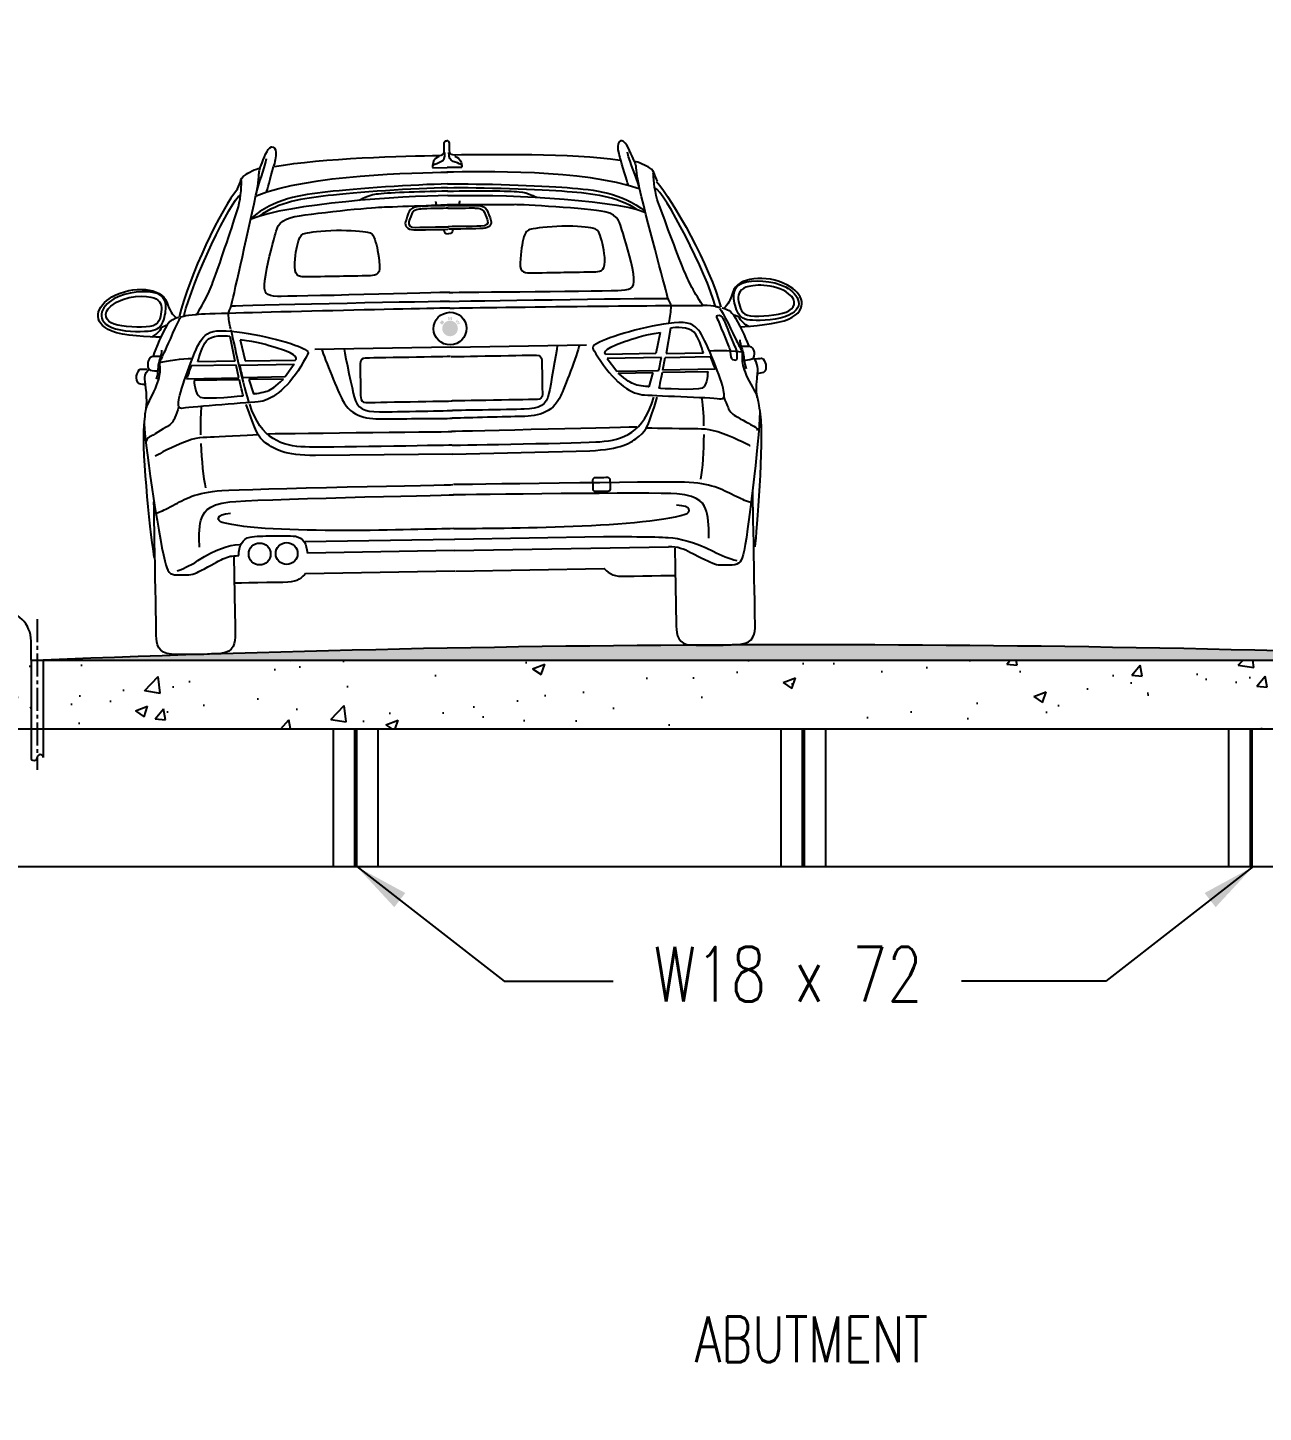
# Model space of a CAD drawing. Header units: millimetres. Extents: x -605628 to 223188, y -4937 to 493520.
# Drawn here: x -562767 to -558729, y 431474 to 436001 of the extents above; entities that cross this region are included whole.
import ezdxf

# ---------------------------------------------------------------- set-up
doc = ezdxf.new("R2010")
doc.units = ezdxf.units.MM
doc.header["$LTSCALE"] = 100
doc.header["$MEASUREMENT"] = 0
doc.linetypes.add('CENTER2', pattern=[1.125, 0.75, -0.125, 0.125, -0.125])
doc.linetypes.add('HIDDEN', pattern=[0.375, 0.25, -0.125])
for name, color, linetype in [('ACCESORIES', 2, 'Continuous'), ('BEAM', 7, 'Continuous'), ('S-Dim', 1, 'Continuous'), ('S-Text', 2, 'Continuous'), ('ST-FOOTING', 4, 'HIDDEN')]:
    doc.layers.add(name, color=color, linetype=linetype)
doc.styles.add('SKEL 1_20xp', font='romans.shx', dxfattribs={"width": 0.75, "height": 47.6})
doc.styles.add('SKEL 1_75xp', font='romans.shx', dxfattribs={"width": 0.75, "height": 178.5})
doc.dimstyles.new('1-75', dxfattribs={"dimtxt": 178.5, "dimasz": 178.5, "dimexe": 90, "dimexo": 90, "dimgap": 50, "dimtad": 1, "dimdec": 0, "dimzin": 3, "dimdsep": 46, "dimtxsty": 'SKEL 1_75xp', "dimcen": 0.0625, "dimclrd": 1, "dimclre": 1, "dimclrt": 2, "dimaunit": 1, "dimadec": 0, "dimazin": 0, "dimtfac": 1, "dimtdec": 0, "dimtofl": 0, "dimtmove": 0, "dimatfit": 3, "dimfxl": 50, "dimtolj": 1, "dimtzin": 0, "dimarcsym": 0})

# ---------------------------------------------------------------- blocks, each defined once
blk = doc.blocks.new('car')
at = {"linetype": 'ByBlock', "lineweight": -2}
h = blk.add_hatch(color=0, dxfattribs=at)
h.dxf.hatch_style = 2
edge = h.paths.add_edge_path(flags=16)
edge.add_spline(control_points=[(7961.57, -8123.61), (7959.52, -8123.61), (7957.85, -8125.27), (7957.85, -8127.32), (7957.85, -8129.37), (7959.52, -8131.03), (7961.57, -8131.03), (7963.61, -8131.03), (7965.28, -8129.37), (7965.28, -8127.32), (7965.28, -8125.27), (7963.61, -8123.61), (7961.57, -8123.61)], knot_values=[0, 0, 0, 0, 1, 1, 1, 2, 2, 2, 3, 3, 3, 4, 4, 4, 4], degree=3, periodic=0)
edge = h.paths.add_edge_path()
edge.add_spline(control_points=[(7961, -8124.05), (7961.1, -8124.03), (7961.21, -8124.02), (7961.33, -8124.01), (7961.33, -8124.01), (7961.57, -8124.65), (7961.57, -8124.65), (7961.57, -8124.65), (7961.81, -8124.01), (7961.81, -8124.01), (7961.9, -8124.01), (7962.02, -8124.03), (7962.13, -8124.05), (7962.13, -8124.05), (7962.13, -8124.96), (7962.13, -8124.96), (7962.05, -8124.94), (7961.97, -8124.92), (7961.9, -8124.91), (7961.9, -8124.91), (7961.9, -8124.19), (7961.9, -8124.19), (7961.9, -8124.19), (7961.65, -8124.89), (7961.65, -8124.89), (7961.59, -8124.89), (7961.53, -8124.89), (7961.48, -8124.89), (7961.48, -8124.89), (7961.23, -8124.19), (7961.23, -8124.19), (7961.23, -8124.19), (7961.23, -8124.91), (7961.23, -8124.91), (7961.15, -8124.92), (7961.07, -8124.94), (7961, -8124.96), (7961, -8124.96), (7961, -8124.05), (7961, -8124.05)], knot_values=[0, 0, 0, 0, 1, 1, 1, 2, 2, 2, 3, 3, 3, 4, 4, 4, 5, 5, 5, 6, 6, 6, 7, 7, 7, 8, 8, 8, 9, 9, 9, 10, 10, 10, 11, 11, 11, 12, 12, 12, 13, 13, 13, 13], degree=3, periodic=0)
edge = h.paths.add_edge_path()
edge.add_spline(control_points=[(7958.64, -8125.67), (7958.64, -8125.67), (7959.1, -8125.08), (7959.1, -8125.08), (7959.15, -8125.02), (7959.22, -8124.98), (7959.31, -8124.98), (7959.44, -8124.98), (7959.55, -8125.07), (7959.57, -8125.21), (7959.57, -8125.21), (7959.6, -8125.2), (7959.6, -8125.2), (7959.74, -8125.2), (7959.86, -8125.32), (7959.86, -8125.47), (7959.86, -8125.52), (7959.84, -8125.58), (7959.81, -8125.63), (7959.81, -8125.63), (7959.34, -8126.22), (7959.34, -8126.22), (7959.34, -8126.22), (7958.64, -8125.67), (7958.64, -8125.67)], knot_values=[0, 0, 0, 0, 1, 1, 1, 2, 2, 2, 3, 3, 3, 4, 4, 4, 5, 5, 5, 6, 6, 6, 7, 7, 7, 8, 8, 8, 8], degree=3, periodic=0)
edge = h.paths.add_edge_path()
edge.add_spline(control_points=[(7961.57, -8129.54), (7960.34, -8129.54), (7959.34, -8128.55), (7959.34, -8127.32), (7959.34, -8126.09), (7960.34, -8125.09), (7961.57, -8125.09), (7962.79, -8125.09), (7963.8, -8126.09), (7963.8, -8127.32), (7963.8, -8128.55), (7962.79, -8129.54), (7961.57, -8129.54)], knot_values=[0, 0, 0, 0, 1, 1, 1, 2, 2, 2, 3, 3, 3, 4, 4, 4, 4], degree=3, periodic=0)
edge = h.paths.add_edge_path()
edge.add_spline(control_points=[(7963.72, -8126.2), (7963.69, -8126.13), (7963.64, -8126.06), (7963.61, -8126), (7963.61, -8126), (7963.96, -8125.45), (7963.96, -8125.45), (7963.96, -8125.45), (7963.34, -8125.65), (7963.34, -8125.65), (7963.28, -8125.6), (7963.22, -8125.54), (7963.17, -8125.5), (7963.17, -8125.5), (7963.68, -8124.76), (7963.68, -8124.76), (7963.73, -8124.8), (7963.79, -8124.85), (7963.85, -8124.9), (7963.85, -8124.9), (7963.48, -8125.44), (7963.48, -8125.44), (7963.48, -8125.44), (7964.14, -8125.22), (7964.14, -8125.22), (7964.17, -8125.25), (7964.19, -8125.29), (7964.22, -8125.33), (7964.22, -8125.33), (7963.85, -8125.91), (7963.85, -8125.91), (7963.85, -8125.91), (7964.46, -8125.69), (7964.46, -8125.69), (7964.49, -8125.75), (7964.53, -8125.82), (7964.56, -8125.89), (7964.56, -8125.89), (7963.72, -8126.2), (7963.72, -8126.2)], knot_values=[0, 0, 0, 0, 1, 1, 1, 2, 2, 2, 3, 3, 3, 4, 4, 4, 5, 5, 5, 6, 6, 6, 7, 7, 7, 8, 8, 8, 9, 9, 9, 10, 10, 10, 11, 11, 11, 12, 12, 12, 13, 13, 13, 13], degree=3, periodic=0)
for p, q in [((7957.37, -8081.3), (7961.59, -8081.3)), ((7965.77, -8081.3), (7961.56, -8081.3)), ((7961.74, -8132.65), (7922.8, -8132.65)), ((7961.78, -8132.65), (8000.49, -8132.65)), ((7961.72, -8187.66), (7918.95, -8187.64)), ((7961.59, -8190.86), (7919.7, -8190.86)), ((7961.71, -8190.86), (8022.92, -8190.86)), ((7961.69, -8196.71), (7918.95, -8196.71)), ((7961.85, -8196.71), (8004.39, -8196.71))]:
    blk.add_line(p, q)
for centre in [(7905.97, -8190.85), (7913.7, -8190.85)]:
    blk.add_circle(centre, 3.13)
blk.add_ellipse((7961.56, -8127.35), major_axis=(4.71, 0), ratio=0.988525)
for points in [[(7908.13, -8080.31), (7908.2, -8080.15), (7909.53, -8076.44), (7910.52, -8075.18)], [(7910.52, -8075.18), (7911.81, -8073.54), (7913.31, -8074.89), (7912.45, -8078.18)], [(7960.78, -8076.98), (7960.79, -8076.46), (7960.78, -8074.77), (7960.79, -8074.34)], [(7960.79, -8074.34), (7960.81, -8073.97), (7961.09, -8073.61), (7961.57, -8073.61)], [(7962.35, -8074.34), (7962.33, -8073.97), (7962.06, -8073.61), (7961.58, -8073.61)], [(7962.36, -8076.98), (7962.35, -8076.46), (7962.36, -8074.77), (7962.35, -8074.34)], [(8012.62, -8075.18), (8011.34, -8073.54), (8009.84, -8074.89), (8010.69, -8078.18)], [(8015.01, -8080.31), (8014.95, -8080.15), (8013.61, -8076.44), (8012.62, -8075.18)], [(7906.74, -8088.19), (7907.63, -8084.27), (7909.24, -8081.44), (7909.95, -8077.8)], [(7912.45, -8078.18), (7912.31, -8078.73), (7912.02, -8079.88), (7911.96, -8079.99)], [(7912.09, -8080.11), (7925.95, -8077.89), (7949.62, -8077.77), (7959.44, -8077.75)], [(7959.31, -8078.04), (7957.67, -8078.73), (7957.37, -8079.9), (7957.37, -8081.23)], [(7959.23, -8079.79), (7960.03, -8079.49), (7960.87, -8079.09), (7960.94, -8078.05)], [(7959.44, -8077.75), (7960.03, -8077.72), (7960.74, -8077.43), (7960.78, -8076.98)], [(7960.94, -8078.05), (7960.97, -8077.62), (7960.99, -8077.26), (7961, -8076.94)], [(7962.2, -8078.05), (7962.17, -8077.62), (7962.16, -8077.26), (7962.15, -8076.94)], [(7963.91, -8079.79), (7963.11, -8079.49), (7962.27, -8079.09), (7962.2, -8078.05)], [(7963.7, -8077.75), (7963.11, -8077.72), (7962.41, -8077.43), (7962.36, -8076.98)], [(8011.05, -8080.11), (7997.2, -8077.89), (7973.52, -8077.77), (7963.7, -8077.75)], [(7963.83, -8078.04), (7965.47, -8078.73), (7965.77, -8079.9), (7965.77, -8081.23)], [(8010.69, -8078.18), (8010.83, -8078.73), (8011.12, -8079.88), (8011.18, -8079.99)], [(8016.41, -8088.19), (8015.51, -8084.27), (8013.91, -8081.44), (8013.19, -8077.8)], [(7902.39, -8084.12), (7902.45, -8083.75), (7902.98, -8082.91), (7903.73, -8082.38)], [(7903.73, -8082.38), (7904.48, -8081.84), (7907.02, -8080.56), (7907.99, -8080.5)], [(7906.84, -8088.37), (7922.39, -8082.47), (7952.43, -8082.59), (7961.72, -8082.59)], [(7907.66, -8081.79), (7907.66, -8081.79), (7907.42, -8085.19), (7906.9, -8087.46)], [(7908.02, -8080.51), (7907.86, -8081.02), (7907.74, -8081.47), (7907.66, -8081.79)], [(7907.99, -8080.5), (7907.99, -8080.5), (7908.06, -8080.47), (7908.13, -8080.31)], [(7909.88, -8087.21), (7909.88, -8087.21), (7911.05, -8083.23), (7911.94, -8079.99)], [(7911.96, -8079.99), (7911.9, -8080.11), (7912.09, -8080.11), (7912.09, -8080.11)], [(7957.41, -8080.75), (7957.62, -8080.46), (7958.43, -8080.08), (7959.23, -8079.79)], [(8016.3, -8088.37), (8000.75, -8082.47), (7970.71, -8082.59), (7961.42, -8082.59)], [(7965.74, -8080.75), (7965.52, -8080.46), (7964.72, -8080.08), (7963.91, -8079.79)], [(8011.18, -8079.99), (8011.24, -8080.11), (8011.05, -8080.11), (8011.05, -8080.11)], [(8013.27, -8087.21), (8013.27, -8087.21), (8012.1, -8083.23), (8011.21, -8079.99)], [(8015.16, -8080.5), (8015.16, -8080.5), (8015.08, -8080.47), (8015.01, -8080.31)], [(8015.12, -8080.51), (8015.28, -8081.02), (8015.4, -8081.47), (8015.48, -8081.79)], [(8019.42, -8082.38), (8018.67, -8081.84), (8016.12, -8080.56), (8015.16, -8080.5)], [(8015.48, -8081.79), (8015.48, -8081.79), (8015.72, -8085.19), (8016.25, -8087.46)], [(8020.76, -8084.12), (8020.69, -8083.75), (8020.17, -8082.91), (8019.42, -8082.38)], [(7901.56, -8086.32), (7896.9, -8091.66), (7887.1, -8111.01), (7884.17, -8122.65)], [(7901.53, -8086.29), (7901.95, -8085.39), (7902.33, -8084.48), (7902.39, -8084.12)], [(7901.66, -8091.48), (7902.52, -8088.7), (7902.71, -8084.52), (7902.67, -8083.92)], [(7961.59, -8085.98), (7952.38, -8085.98), (7934.86, -8086.88), (7927.36, -8087.63)], [(7961.59, -8087.05), (7952.38, -8087.05), (7934.86, -8087.95), (7927.36, -8088.7)], [(7961.56, -8085.98), (7970.76, -8085.98), (7988.29, -8086.88), (7995.79, -8087.63)], [(7961.56, -8087.05), (7970.76, -8087.05), (7988.29, -8087.95), (7995.79, -8088.7)], [(8021.48, -8091.48), (8020.62, -8088.7), (8020.44, -8084.52), (8020.47, -8083.92)], [(8021.62, -8086.29), (8021.19, -8085.39), (8020.82, -8084.48), (8020.76, -8084.12)], [(8021.32, -8086.34), (8025.97, -8091.68), (8036.2, -8111.01), (8039.13, -8122.65)], [(7885.63, -8122.14), (7887.93, -8112.98), (7899.61, -8089.02), (7902.29, -8088.16)], [(7899.13, -8119.86), (7899.54, -8117.99), (7903.81, -8100.96), (7906.74, -8088.19)], [(7927.36, -8087.63), (7919.12, -8088.45), (7912.15, -8089.23), (7905.22, -8094.8)], [(7961.53, -8089.31), (7948.44, -8089.14), (7915.73, -8090.82), (7905.31, -8095.03)], [(7927.36, -8088.7), (7919.96, -8089.44), (7913.59, -8090.14), (7907.35, -8094.31)], [(7941.16, -8088.57), (7938.31, -8088.9), (7936.77, -8090.11), (7936.12, -8090.22)], [(7961.59, -8088.03), (7952.59, -8088.03), (7944.23, -8088.21), (7941.16, -8088.57)], [(7958.18, -8091.01), (7958.17, -8090.97), (7958.17, -8090.93), (7958.16, -8090.89)], [(7958.34, -8092.07), (7958.27, -8091.68), (7958.22, -8091.32), (7958.18, -8091.01)], [(7961.56, -8088.03), (7970.56, -8088.03), (7978.91, -8088.21), (7981.98, -8088.57)], [(7961.61, -8089.31), (7974.7, -8089.14), (8007.41, -8090.82), (8017.84, -8095.03)], [(7964.83, -8092.12), (7964.89, -8091.71), (7964.96, -8091.17), (7965.01, -8090.84)], [(7981.98, -8088.57), (7984.83, -8088.9), (7986.38, -8090.11), (7987.02, -8090.22)], [(7995.79, -8087.63), (8004.02, -8088.45), (8011, -8089.23), (8017.92, -8094.8)], [(7995.79, -8088.7), (8003.18, -8089.44), (8009.56, -8090.14), (8015.8, -8094.31)], [(8024.02, -8119.86), (8023.6, -8117.99), (8019.34, -8100.96), (8016.41, -8088.19)], [(8037.52, -8122.14), (8035.21, -8112.98), (8023.53, -8089.02), (8020.85, -8088.16)], [(7894.91, -8110.55), (7896.7, -8105.87), (7900.9, -8093.97), (7901.66, -8091.48)], [(7911.99, -8099.97), (7912.54, -8098.34), (7912.5, -8095.74), (7916.74, -8094.75)], [(7950.51, -8093.62), (7950.13, -8094.31), (7949.69, -8095.71), (7949.39, -8096.6)], [(7951.19, -8094.29), (7950.77, -8095.36), (7950.47, -8096.23), (7950.34, -8096.68)], [(7953.12, -8092.29), (7951.79, -8092.39), (7950.88, -8092.93), (7950.51, -8093.62)], [(7954.17, -8092.98), (7953.31, -8093.04), (7951.69, -8093.06), (7951.19, -8094.29)], [(7961.53, -8092.18), (7959.83, -8092.18), (7954.45, -8092.18), (7953.12, -8092.29)], [(7961.64, -8092.93), (7960.65, -8092.93), (7955.02, -8092.93), (7954.17, -8092.98)], [(7961.53, -8092.18), (7963.24, -8092.18), (7968.73, -8092.18), (7970.06, -8092.29)], [(7961.56, -8092.93), (7962.55, -8092.93), (7968.18, -8092.93), (7969.03, -8092.98)], [(7969.03, -8092.98), (7969.89, -8093.04), (7971.51, -8093.06), (7972.01, -8094.29)], [(7970.06, -8092.29), (7971.39, -8092.39), (7972.29, -8092.93), (7972.67, -8093.62)], [(7972.01, -8094.29), (7972.43, -8095.36), (7972.73, -8096.23), (7972.86, -8096.68)], [(7972.67, -8093.62), (7973.04, -8094.31), (7973.54, -8095.69), (7973.79, -8096.6)], [(8011.16, -8099.97), (8010.61, -8098.34), (8010.64, -8095.74), (8006.4, -8094.75)], [(8028.23, -8110.55), (8026.44, -8105.87), (8022.24, -8093.97), (8021.48, -8091.48)], [(7918.73, -8101.46), (7919.18, -8100.05), (7919.68, -8099.53), (7920.82, -8099.32)], [(7938.43, -8099.32), (7939.57, -8099.55), (7940.07, -8100.12), (7940.52, -8101.53)], [(7949.39, -8096.6), (7949.02, -8097.71), (7949.81, -8098.84), (7951.68, -8098.89)], [(7951.68, -8098.89), (7953.54, -8098.95), (7959.35, -8098.95), (7961.48, -8098.95)], [(7960.31, -8099.05), (7960.31, -8099.75), (7960.63, -8100.23), (7961.53, -8100.23)], [(7971.5, -8098.89), (7969.63, -8098.95), (7963.72, -8098.95), (7961.59, -8098.95)], [(7962.86, -8099.05), (7962.86, -8099.75), (7962.54, -8100.23), (7961.64, -8100.23)], [(7973.79, -8096.6), (7974.08, -8097.71), (7973.36, -8098.84), (7971.5, -8098.89)], [(7985.24, -8099.32), (7984.09, -8099.53), (7983.59, -8100.12), (7983.14, -8101.53)], [(8004.93, -8101.46), (8004.49, -8100.05), (8003.98, -8099.56), (8002.84, -8099.32)], [(7908.89, -8112.64), (7909.46, -8108.48), (7911.13, -8102.5), (7911.99, -8099.97)], [(7917.5, -8108.92), (7917.51, -8105.78), (7918.15, -8103.35), (7918.73, -8101.46)], [(7940.52, -8101.53), (7941.1, -8103.42), (7941.49, -8105.6), (7941.74, -8108.92)], [(7983.14, -8101.53), (7982.56, -8103.42), (7982.17, -8105.6), (7981.92, -8108.92)], [(8006.16, -8108.92), (8006.16, -8105.78), (8005.51, -8103.35), (8004.93, -8101.46)], [(8014.25, -8112.64), (8013.68, -8108.48), (8012.01, -8102.5), (8011.16, -8099.97)], [(7889.17, -8122.03), (7892.21, -8117.27), (7893.24, -8114.92), (7894.91, -8110.55)], [(8033.98, -8122.03), (8030.93, -8117.27), (8029.91, -8114.92), (8028.23, -8110.55)], [(7865.07, -8116.58), (7871.14, -8113.22), (7879.34, -8114.15), (7880.7, -8118.33)], [(7877.99, -8115.83), (7875.11, -8114.83), (7869.13, -8115.15), (7865.6, -8117.15)], [(7912.4, -8117.26), (7909.09, -8117.1), (7908.38, -8116.39), (7908.89, -8112.64)], [(8010.75, -8117.26), (8014.05, -8117.1), (8014.76, -8116.39), (8014.25, -8112.64)], [(8058.22, -8116.62), (8052.15, -8113.26), (8043.95, -8114.15), (8042.59, -8118.33)], [(8045.31, -8115.83), (8048.19, -8114.83), (8054.16, -8115.15), (8057.7, -8117.15)], [(7864.88, -8126.4), (7858.78, -8123.72), (7860.65, -8119.02), (7865.07, -8116.58)], [(7865.6, -8117.15), (7861.83, -8119.28), (7859.56, -8123.54), (7865.95, -8125.69)], [(7864.67, -8119.19), (7868.88, -8115.79), (7875.26, -8116.4), (7876.99, -8117.04)], [(7876.99, -8117.04), (7878.99, -8117.79), (7879.45, -8119.4), (7879.1, -8121.08)], [(7880.42, -8119.01), (7880.31, -8118.01), (7879.74, -8116.43), (7877.99, -8115.83)], [(7879.74, -8123.4), (7880.34, -8121.61), (7880.52, -8120.01), (7880.42, -8119.01)], [(7880.7, -8118.33), (7881.5, -8120.78), (7882.24, -8122.01), (7883.31, -8122.86)], [(7961.68, -8117), (7958.53, -8117), (7915.7, -8117.42), (7912.4, -8117.26)], [(7961.46, -8117), (7964.61, -8117), (8007.44, -8117.42), (8010.75, -8117.26)], [(8042.59, -8118.33), (8041.8, -8120.78), (8041.06, -8122.01), (8039.99, -8122.86)], [(8043.56, -8123.4), (8042.95, -8121.61), (8042.77, -8120.01), (8042.88, -8119.01)], [(8042.88, -8119.01), (8042.99, -8118.01), (8043.56, -8116.43), (8045.31, -8115.83)], [(8046.31, -8117.04), (8044.31, -8117.79), (8043.84, -8119.4), (8044.2, -8121.08)], [(8058.63, -8119.19), (8054.41, -8115.79), (8048.03, -8116.4), (8046.31, -8117.04)], [(8057.7, -8117.15), (8061.47, -8119.28), (8063.73, -8123.54), (8057.34, -8125.69)], [(8058.41, -8126.4), (8064.52, -8123.72), (8062.63, -8119.06), (8058.22, -8116.62)], [(7865.6, -8124.36), (7863.13, -8123.51), (7862.17, -8121.2), (7864.67, -8119.19)], [(7879.1, -8121.08), (7878.74, -8122.76), (7878.49, -8124.94), (7875.74, -8125.26)], [(7884.52, -8122.94), (7883.67, -8123.86), (7880.74, -8130.58), (7880.1, -8131.86)], [(7883.95, -8122.79), (7882.95, -8123.15), (7881.67, -8123.32), (7880.67, -8124.86)], [(7884.38, -8122.72), (7884.78, -8122.68), (7885.31, -8122.43), (7886.1, -8122.27)], [(7886.1, -8122.27), (7886.9, -8122.1), (7889.17, -8122.03), (7889.17, -8122.03)], [(7961.59, -8121.49), (7949.04, -8121.49), (7893.06, -8121.8), (7889.26, -8122.03)], [(7898.26, -8122.07), (7898.23, -8121.37), (7899, -8120.46), (7899.13, -8119.86)], [(7898.85, -8126.34), (7898.49, -8124.76), (7898.33, -8123.5), (7898.26, -8122.07)], [(7961.59, -8119.56), (7949.09, -8119.56), (7903.03, -8119.63), (7899.13, -8119.86)], [(7961.56, -8119.56), (7974.05, -8119.56), (8020.11, -8119.63), (8024.02, -8119.86)], [(7961.56, -8121.49), (7974.11, -8121.49), (8030.08, -8121.8), (8033.89, -8122.03)], [(8024.89, -8122.07), (8024.92, -8121.37), (8024.15, -8120.46), (8024.02, -8119.86)], [(8024.19, -8126.75), (8024.55, -8125.16), (8024.82, -8123.5), (8024.89, -8122.07)], [(8037.04, -8122.27), (8036.24, -8122.1), (8033.98, -8122.03), (8033.98, -8122.03)], [(8038.76, -8122.72), (8038.37, -8122.68), (8037.84, -8122.43), (8037.04, -8122.27)], [(8038.92, -8122.72), (8038.53, -8122.68), (8038.03, -8122.51), (8037.54, -8122.5)], [(8038.77, -8122.94), (8039.63, -8123.86), (8042.56, -8130.58), (8043.2, -8131.86)], [(8039.34, -8122.79), (8040.34, -8123.15), (8041.63, -8123.32), (8042.63, -8124.86)], [(8044.2, -8121.08), (8044.56, -8122.76), (8044.81, -8124.94), (8047.56, -8125.26)], [(8057.7, -8124.36), (8060.16, -8123.51), (8061.12, -8121.2), (8058.63, -8119.19)], [(7878.7, -8128.29), (7875.99, -8128.33), (7867.73, -8127.65), (7864.88, -8126.4)], [(7875.74, -8125.26), (7873.18, -8125.56), (7867.85, -8125.15), (7865.6, -8124.36)], [(7865.95, -8125.69), (7869.37, -8126.83), (7874.34, -8126.61), (7875.99, -8126.44)], [(7875.99, -8126.44), (7878.06, -8126.22), (7879.13, -8125.18), (7879.74, -8123.4)], [(7876.28, -8128.26), (7877.35, -8127.72), (7878.67, -8126.65), (7879.17, -8125.44)], [(7880.67, -8124.86), (7879.1, -8127.29), (7877.38, -8131.29), (7876.53, -8133.72)], [(7879.17, -8125.44), (7879.17, -8125.44), (7880.45, -8124.94), (7880.45, -8124.94)], [(7890.13, -8129.67), (7891.17, -8128.15), (7892.49, -8126.67), (7896.13, -8126.78)], [(7896.13, -8126.78), (7903.25, -8126.99), (7915.02, -8130.14), (7918.89, -8132)], [(7898.91, -8126.52), (7899.23, -8128.24), (7902.38, -8144.22), (7903.79, -8147.65)], [(8027.01, -8126.78), (8019.89, -8126.99), (8008.13, -8130.14), (8004.25, -8132)], [(8033.01, -8129.67), (8031.98, -8128.15), (8030.65, -8126.67), (8027.01, -8126.78)], [(8038, -8125.91), (8038.27, -8126.47), (8041.12, -8133.85), (8041.28, -8134.23)], [(8043.14, -8134.33), (8042.78, -8133.59), (8040.34, -8127.07), (8040.05, -8126.49)], [(8042.63, -8124.86), (8044.2, -8127.29), (8045.92, -8131.29), (8046.77, -8133.72)], [(8044.13, -8125.44), (8044.13, -8125.44), (8042.84, -8124.94), (8042.84, -8124.94)], [(8047.31, -8126.44), (8045.24, -8126.22), (8044.17, -8125.18), (8043.56, -8123.4)], [(8047.02, -8128.26), (8045.95, -8127.72), (8044.63, -8126.65), (8044.13, -8125.44)], [(8044.59, -8128.29), (8047.31, -8128.33), (8055.57, -8127.65), (8058.41, -8126.4)], [(8057.34, -8125.69), (8053.92, -8126.83), (8048.95, -8126.61), (8047.31, -8126.44)], [(8047.56, -8125.26), (8050.11, -8125.56), (8055.44, -8125.15), (8057.7, -8124.36)], [(7883.69, -8146.37), (7884.13, -8143.71), (7888.2, -8132.51), (7890.13, -8129.67)], [(7889.27, -8135.56), (7889.81, -8133.8), (7890.5, -8131.23), (7891.84, -8129.64)], [(7891.84, -8129.64), (7893.28, -8127.93), (7897.16, -8128.14), (7898.52, -8128.35)], [(7898.52, -8128.35), (7898.52, -8128.35), (7899.91, -8135.55), (7899.91, -8135.55)], [(7911.77, -8131.92), (7909.25, -8131.15), (7906.41, -8130.16), (7901.54, -8129.51)], [(7901.54, -8129.51), (7901.54, -8129.51), (7902.86, -8135.56), (7902.86, -8135.56)], [(8011.37, -8131.92), (8013.89, -8131.15), (8016.73, -8130.16), (8021.61, -8129.51)], [(8021.61, -8129.51), (8021.61, -8129.51), (8020.29, -8135.56), (8020.29, -8135.56)], [(8024.62, -8128.35), (8024.62, -8128.35), (8023.23, -8135.55), (8023.23, -8135.55)], [(8031.3, -8129.64), (8029.86, -8127.93), (8025.98, -8128.14), (8024.62, -8128.35)], [(8033.87, -8135.56), (8033.33, -8133.8), (8032.64, -8131.23), (8031.3, -8129.64)], [(8039.45, -8146.37), (8039.01, -8143.71), (8034.94, -8132.51), (8033.01, -8129.67)], [(7878.95, -8132.04), (7878.92, -8133.54), (7878.14, -8135.33), (7878.02, -8135.93)], [(7878.67, -8134.79), (7878.38, -8135.29), (7878.31, -8135.65), (7878.38, -8136.86)], [(7878.45, -8135.58), (7880.31, -8135.22), (7885.1, -8134.39), (7887.52, -8134.6)], [(7880.1, -8131.86), (7879.45, -8133.15), (7878.95, -8134.29), (7878.67, -8134.79)], [(7917.18, -8135.56), (7917.18, -8135.56), (7919.11, -8134.17), (7911.77, -8131.92)], [(7918.89, -8132), (7921.77, -8133.38), (7921.03, -8133.47), (7919.43, -8136.21)], [(7924.8, -8132.65), (7925.52, -8135.36), (7929.4, -8145.05), (7930.38, -8147.08)], [(7931.16, -8132.72), (7931.52, -8134.93), (7933.31, -8144.43), (7933.8, -8146.36)], [(7992.14, -8132.72), (7991.78, -8134.93), (7989.99, -8144.43), (7989.49, -8146.36)], [(7998.49, -8132.65), (7997.78, -8135.36), (7993.89, -8145.05), (7992.92, -8147.08)], [(8004.25, -8132), (8001.37, -8133.38), (8002.11, -8133.47), (8003.71, -8136.21)], [(8005.96, -8135.56), (8005.96, -8135.56), (8004.03, -8134.17), (8011.37, -8131.92)], [(8044.84, -8135.58), (8042.99, -8135.22), (8038.27, -8134.93), (8035.84, -8135.15)], [(8043.52, -8136.64), (8043.59, -8135.64), (8043.49, -8135.07), (8043.14, -8134.33)], [(8043.2, -8131.86), (8043.84, -8133.15), (8044.34, -8134.29), (8044.63, -8134.79)], [(8044.34, -8132.04), (8044.38, -8133.54), (8045.16, -8135.33), (8045.27, -8135.93)], [(8044.63, -8134.79), (8044.92, -8135.29), (8044.99, -8135.65), (8044.92, -8136.86)], [(7874.06, -8140.35), (7873.95, -8139.7), (7874.01, -8138.52), (7875.13, -8137.61)], [(7874.95, -8135.61), (7874.88, -8136.15), (7874.95, -8137.54), (7875.59, -8137.68)], [(7875.59, -8137.68), (7876.24, -8137.83), (7877.65, -8137.99), (7877.65, -8137.99)], [(7878.02, -8135.93), (7877.77, -8137.29), (7877.92, -8138.47), (7877.31, -8140.33)], [(7878.38, -8136.86), (7878.45, -8138.08), (7878.31, -8139.36), (7877.6, -8141.36)], [(7887.36, -8136.69), (7886.92, -8137.73), (7886.27, -8139.63), (7885.99, -8140.35)], [(7900.2, -8136.67), (7900.2, -8136.67), (7887.36, -8136.69), (7887.36, -8136.69)], [(7899.91, -8135.55), (7899.91, -8135.55), (7889.27, -8135.56), (7889.27, -8135.56)], [(7900.96, -8140.31), (7900.96, -8140.31), (7900.2, -8136.67), (7900.2, -8136.67)], [(7901.27, -8136.74), (7901.27, -8136.74), (7916.81, -8136.69), (7916.81, -8136.69)], [(7902.08, -8140.33), (7901.87, -8139.63), (7901.43, -8137.38), (7901.27, -8136.74)], [(7902.86, -8135.56), (7902.86, -8135.56), (7917.18, -8135.56), (7917.18, -8135.56)], [(7919.43, -8136.21), (7915.41, -8143.07), (7910.58, -8146.78), (7907.01, -8147.23)], [(7916.81, -8136.69), (7916.81, -8136.69), (7914.15, -8140.35), (7914.15, -8140.35)], [(8003.71, -8136.21), (8007.73, -8143.07), (8012.56, -8146.78), (8016.14, -8147.23)], [(8020.29, -8135.56), (8020.29, -8135.56), (8005.96, -8135.56), (8005.96, -8135.56)], [(8006.34, -8136.69), (8006.34, -8136.69), (8008.99, -8140.35), (8008.99, -8140.35)], [(8021.87, -8136.74), (8021.87, -8136.74), (8006.34, -8136.69), (8006.34, -8136.69)], [(8021.07, -8140.33), (8021.28, -8139.63), (8021.71, -8137.38), (8021.87, -8136.74)], [(8022.18, -8140.31), (8022.18, -8140.31), (8022.94, -8136.67), (8022.94, -8136.67)], [(8022.94, -8136.67), (8022.94, -8136.67), (8035.78, -8136.69), (8035.78, -8136.69)], [(8023.23, -8135.55), (8023.23, -8135.55), (8033.87, -8135.56), (8033.87, -8135.56)], [(8035.78, -8136.69), (8036.23, -8137.73), (8036.87, -8139.63), (8037.15, -8140.35)], [(8042.59, -8137.76), (8043.46, -8137.99), (8043.46, -8137.64), (8043.52, -8136.64)], [(8044.92, -8136.86), (8044.84, -8138.08), (8044.99, -8139.36), (8045.7, -8141.36)], [(8045.27, -8135.93), (8045.52, -8137.29), (8045.38, -8138.47), (8045.99, -8140.33)], [(8047.7, -8137.68), (8047.06, -8137.83), (8045.68, -8137.99), (8045.68, -8137.99)], [(8048.34, -8135.61), (8048.41, -8136.15), (8048.34, -8137.54), (8047.7, -8137.68)], [(8049.22, -8142.17), (8049.38, -8140.99), (8049.49, -8138.47), (8048.2, -8137.45)], [(7871.63, -8139.26), (7871.52, -8139.86), (7871.7, -8141.33), (7872.31, -8141.47)], [(7872.31, -8141.47), (7872.92, -8141.61), (7873.92, -8141.75), (7873.92, -8141.75)], [(7874.24, -8148.58), (7874.78, -8146.58), (7874.21, -8141.27), (7874.06, -8140.35)], [(7877.6, -8141.36), (7876.88, -8143.36), (7875.17, -8146.43), (7874.6, -8147.65)], [(7885.99, -8140.35), (7885.99, -8140.35), (7900.96, -8140.31), (7900.96, -8140.31)], [(7901.06, -8140.92), (7901.06, -8140.92), (7888.14, -8140.92), (7888.14, -8140.92)], [(7888.14, -8140.92), (7888.14, -8140.92), (7888.17, -8144.87), (7889.81, -8145.64)], [(7902.09, -8145.5), (7902.09, -8145.5), (7901.68, -8143.47), (7901.06, -8140.92)], [(7902.38, -8140.35), (7902.38, -8140.35), (7902.08, -8140.33), (7902.08, -8140.33)], [(7914.15, -8140.35), (7914.15, -8140.35), (7902.38, -8140.35), (7902.38, -8140.35)], [(7913.7, -8140.92), (7913.7, -8140.92), (7903.82, -8140.92), (7903.82, -8140.92)], [(7903.82, -8140.92), (7903.82, -8140.92), (7905.02, -8144.99), (7905.02, -8144.99)], [(7908.99, -8144.28), (7910.21, -8143.84), (7911.29, -8143.12), (7913.7, -8140.92)], [(8008.99, -8140.35), (8008.99, -8140.35), (8020.76, -8140.35), (8020.76, -8140.35)], [(8014.16, -8144.28), (8012.93, -8143.84), (8011.85, -8143.12), (8009.44, -8140.92)], [(8009.44, -8140.92), (8009.44, -8140.92), (8019.33, -8140.92), (8019.33, -8140.92)], [(8019.33, -8140.92), (8019.33, -8140.92), (8018.12, -8144.99), (8018.12, -8144.99)], [(8020.76, -8140.35), (8020.76, -8140.35), (8021.07, -8140.33), (8021.07, -8140.33)], [(8021.05, -8145.5), (8021.05, -8145.5), (8021.46, -8143.47), (8022.08, -8140.92)], [(8022.08, -8140.92), (8022.08, -8140.92), (8035, -8140.92), (8035, -8140.92)], [(8037.15, -8140.35), (8037.15, -8140.35), (8022.18, -8140.31), (8022.18, -8140.31)], [(8035, -8140.92), (8035, -8140.92), (8034.98, -8144.87), (8033.33, -8145.64)], [(8045.7, -8141.36), (8046.41, -8143.36), (8048.13, -8146.43), (8048.7, -8147.65)], [(8049.06, -8148.58), (8048.52, -8146.58), (8049.09, -8143.1), (8049.22, -8142.17)], [(8050.99, -8141.47), (8050.38, -8141.61), (8049.38, -8141.75), (8049.38, -8141.75)], [(8051.66, -8139.26), (8051.77, -8139.86), (8051.59, -8141.33), (8050.99, -8141.47)], [(7884.91, -8148.79), (7883.44, -8149.06), (7883.4, -8148.13), (7883.69, -8146.37)], [(7889.81, -8145.64), (7891.45, -8146.41), (7902.09, -8145.5), (7902.09, -8145.5)], [(7905.02, -8144.99), (7905.02, -8144.99), (7907.75, -8144.72), (7908.99, -8144.28)], [(7933.8, -8146.36), (7934.66, -8149.72), (7936.45, -8150.72), (7940.95, -8150.79)], [(7989.49, -8146.36), (7988.64, -8149.72), (7986.85, -8150.72), (7982.35, -8150.79)], [(8018.12, -8144.99), (8018.12, -8144.99), (8015.39, -8144.72), (8014.16, -8144.28)], [(8033.33, -8145.64), (8031.69, -8146.41), (8021.05, -8145.5), (8021.05, -8145.5)], [(8038.23, -8148.79), (8039.71, -8149.06), (8039.74, -8148.13), (8039.45, -8146.37)], [(7874.28, -8148.45), (7873.97, -8149.45), (7873.84, -8150.71), (7873.53, -8153.43)], [(7874.6, -8147.65), (7874.47, -8147.91), (7874.37, -8148.17), (7874.28, -8148.45)], [(7883.56, -8148.4), (7883.25, -8149.49), (7882.75, -8150.58), (7882.44, -8151.38)], [(7907.01, -8147.23), (7904.27, -8147.57), (7887.51, -8148.31), (7884.91, -8148.79)], [(7890.13, -8148.21), (7889.78, -8149.88), (7889.71, -8152.7), (7889.72, -8156.47)], [(7908.34, -8159.14), (7905.98, -8157.3), (7905.48, -8155.7), (7902.93, -8148.05)], [(7919.54, -8160.47), (7913.04, -8160.09), (7906.9, -8158.14), (7903.9, -8147.96)], [(7940.95, -8150.79), (7945.44, -8150.86), (7961.84, -8150.8), (7961.84, -8150.8)], [(7982.35, -8150.79), (7977.85, -8150.86), (7961.85, -8150.79), (7961.85, -8150.79)], [(8003.84, -8160.47), (8010.33, -8160.09), (8016.48, -8158.14), (8019.47, -8147.96)], [(8015.03, -8159.14), (8017.4, -8157.3), (8017.89, -8155.7), (8020.44, -8148.05)], [(8016.14, -8147.23), (8018.88, -8147.57), (8035.63, -8148.31), (8038.23, -8148.79)], [(8033.06, -8148.15), (8033.41, -8149.73), (8033.58, -8152.9), (8033.57, -8156.47)], [(8039.52, -8148.4), (8039.84, -8149.49), (8040.33, -8150.58), (8040.65, -8151.38)], [(8048.7, -8147.65), (8048.83, -8147.92), (8048.94, -8148.19), (8049.03, -8148.48)], [(8049.03, -8148.48), (8049.33, -8149.48), (8049.46, -8150.74), (8049.77, -8153.43)], [(7873.53, -8153.43), (7872.6, -8161.5), (7875.1, -8187.21), (7875.74, -8191.28)], [(7873.6, -8152.79), (7873.95, -8161.29), (7877.67, -8188.36), (7879.1, -8193.5)], [(8040.65, -8151.38), (8040.96, -8152.18), (8041.57, -8153.19), (8042.81, -8153.88)], [(8042.81, -8153.88), (8044.05, -8154.57), (8047.53, -8156.61), (8047.53, -8156.61)], [(8049.7, -8152.79), (8049.34, -8161.29), (8045.63, -8188.36), (8044.2, -8193.5)], [(8049.77, -8153.43), (8050.7, -8161.5), (8048.2, -8187.21), (8047.56, -8191.28)], [(7875.55, -8156.61), (7875.01, -8156.79), (7874.31, -8157.22), (7874.11, -8158.03)], [(7884.3, -8158.72), (7880.08, -8160.37), (7876.6, -8162.36), (7876.6, -8162.36)], [(7893.58, -8157.17), (7890.65, -8157.24), (7888.51, -8157.08), (7884.3, -8158.72)], [(7906.19, -8156.74), (7906.19, -8156.74), (7896.51, -8157.1), (7893.58, -8157.17)], [(7908.9, -8156.49), (7908.9, -8156.49), (7958.66, -8156.76), (7961.59, -8156.83)], [(8014.47, -8156.49), (8014.47, -8156.49), (7964.4, -8156.76), (7961.47, -8156.83)], [(8017.18, -8156.74), (8017.18, -8156.74), (8026.86, -8157.1), (8029.79, -8157.17)], [(8029.79, -8157.17), (8032.72, -8157.24), (8034.86, -8157.08), (8039.08, -8158.72)], [(8039.08, -8158.72), (8043.29, -8160.37), (8046.77, -8162.36), (8046.77, -8162.36)], [(8047.53, -8156.61), (8048.08, -8156.79), (8048.78, -8157.22), (8048.97, -8158.03)], [(7889.75, -8158.96), (7889.86, -8163.7), (7890.24, -8168.68), (7890.88, -8171.68)], [(7922.48, -8162.99), (7913.48, -8162.78), (7910.62, -8160.9), (7908.34, -8159.14)], [(7961.46, -8160.71), (7958.89, -8160.71), (7924.25, -8160.75), (7919.54, -8160.47)], [(7961.6, -8160.71), (7964.17, -8160.71), (7999.13, -8160.75), (8003.84, -8160.47)], [(8000.89, -8162.99), (8009.89, -8162.78), (8012.75, -8160.9), (8015.03, -8159.14)], [(8033.54, -8158.96), (8033.43, -8163.7), (8033.06, -8168.68), (8032.42, -8171.68)], [(7961.75, -8163.26), (7961.75, -8163.26), (7922.48, -8162.99), (7922.48, -8162.99)], [(7961.63, -8163.26), (7961.63, -8163.26), (8000.89, -8162.99), (8000.89, -8162.99)], [(7881.45, -8176.5), (7884.81, -8174.79), (7887.89, -8172.87), (7895.52, -8172.5)], [(7895.52, -8172.5), (7902.88, -8172.14), (7961.59, -8172), (7961.59, -8172)], [(8027.77, -8172.5), (8020.42, -8172.14), (7961.71, -8172), (7961.71, -8172)], [(8041.84, -8176.5), (8038.49, -8174.79), (8035.41, -8172.87), (8027.77, -8172.5)], [(7876.67, -8178.64), (7878.6, -8177.93), (7879.06, -8177.73), (7881.45, -8176.5)], [(7889.38, -8180.93), (7890.02, -8178.93), (7890.83, -8176.47), (7897.73, -8175.79)], [(7897.73, -8175.79), (7904.24, -8175.14), (7958.23, -8174.93), (7961.66, -8174.93)], [(8025.56, -8175.79), (8019.06, -8175.14), (7965.07, -8174.93), (7961.64, -8174.93)], [(8033.92, -8180.93), (8033.27, -8178.93), (8032.47, -8176.47), (8025.56, -8175.79)], [(8046.63, -8178.64), (8044.7, -8177.93), (8044.24, -8177.73), (8041.84, -8176.5)], [(7888.81, -8188.57), (7888.74, -8186.71), (7888.74, -8182.93), (7889.38, -8180.93)], [(7895.45, -8181.64), (7893.89, -8181.18), (7893.31, -8179.29), (7897.88, -8179)], [(7961.51, -8184.57), (7952.8, -8184.57), (7908.31, -8185.5), (7895.45, -8181.64)], [(7961.59, -8184.57), (7970.3, -8184.57), (8014.99, -8185.5), (8027.85, -8181.64)], [(8027.85, -8181.64), (8029.41, -8181.18), (8029.99, -8179.29), (8025.42, -8179)], [(8034.49, -8188.57), (8034.56, -8186.71), (8034.56, -8182.93), (8033.92, -8180.93)], [(7899.99, -8191.18), (7900.13, -8188.43), (7901.01, -8186.42), (7903.34, -8185.96)], [(7903.34, -8185.96), (7904.81, -8185.68), (7907.38, -8185.71), (7909.52, -8185.71)], [(7909.52, -8185.71), (7909.52, -8185.71), (7909.56, -8185.71), (7909.56, -8185.71)], [(7909.56, -8185.71), (7911.7, -8185.71), (7914.84, -8185.68), (7916.31, -8185.96)], [(7916.31, -8185.96), (7918.55, -8186.4), (7919.45, -8188.27), (7919.64, -8190.86)], [(7888.31, -8192.43), (7893.52, -8189.21), (7897.13, -8188.07), (7900.24, -8188.07)], [(7961.82, -8187.64), (7961.82, -8187.64), (8004.35, -8187.64), (8004.35, -8187.64)], [(8004.35, -8187.64), (8008.65, -8187.64), (8019.24, -8187.91), (8022.86, -8188.21)], [(8022.86, -8188.21), (8026.29, -8188.5), (8030.2, -8189.55), (8035.65, -8192.35)], [(7882.31, -8195.21), (7883.63, -8194.82), (7885.71, -8194.03), (7888.31, -8192.43)], [(7887.99, -8195.82), (7888.95, -8195.36), (7893.24, -8193.18), (7894.09, -8192.68)], [(7894.09, -8192.68), (7894.95, -8192.18), (7896.95, -8191.41), (7898, -8191.28)], [(7898, -8191.28), (7898.64, -8191.21), (7899.99, -8191.18), (7899.99, -8191.18)], [(8029.2, -8192.68), (8027.47, -8191.66), (8025.49, -8190.86), (8022.86, -8190.86)], [(8035.31, -8195.82), (8034.35, -8195.36), (8030.06, -8193.18), (8029.2, -8192.68)], [(8035.65, -8192.35), (8038, -8193.57), (8040.15, -8194.64), (8042.36, -8195.14)], [(7885.67, -8196.43), (7886.45, -8196.43), (7887.02, -8196.28), (7887.99, -8195.82)], [(8037.63, -8196.43), (8036.84, -8196.43), (8036.27, -8196.28), (8035.31, -8195.82)], [(7887.52, -8219.28), (7887.52, -8219.28), (7884.02, -8219.28), (7880.24, -8219.07)], [(7894.38, -8219.07), (7890.59, -8219.28), (7887.52, -8219.28), (7887.52, -8219.28)], [(7887.52, -8219.28), (7887.52, -8219.28), (7887.52, -8219.28), (7887.52, -8219.28)], [(8028.92, -8219.07), (8032.7, -8219.28), (8035.77, -8219.28), (8035.77, -8219.28)], [(8035.77, -8219.28), (8035.77, -8219.28), (8039.27, -8219.28), (8043.06, -8219.07)]]:
    blk.add_open_spline(points, degree=3)
for points, knots in [([(7916.74, -8094.75), (7921.49, -8093.65), (7940.79, -8092.24), (7942.23, -8092.24), (7943.68, -8092.24), (7960.37, -8091.91), (7961.76, -8091.91)], [4, 4, 4, 4, 5, 5, 5, 6, 6, 6, 6]), ([(8006.4, -8094.75), (8001.65, -8093.65), (7982.35, -8092.24), (7980.91, -8092.24), (7979.46, -8092.24), (7962.77, -8091.91), (7961.38, -8091.91)], [4, 4, 4, 4, 5, 5, 5, 6, 6, 6, 6]), ([(7920.82, -8099.32), (7921.87, -8099.12), (7925.12, -8098.66), (7929.58, -8098.66), (7933.45, -8098.66), (7937.27, -8099.09), (7938.43, -8099.32)], [4, 4, 4, 4, 5, 5, 5, 6, 6, 6, 6]), ([(7950.34, -8096.68), (7950.07, -8097.59), (7950.55, -8098.23), (7952.29, -8098.23), (7954.81, -8098.23), (7961.67, -8098.2), (7961.67, -8098.2)], [3, 3, 3, 3, 4, 4, 4, 5, 5, 5, 5]), ([(7972.86, -8096.68), (7973.13, -8097.59), (7972.64, -8098.23), (7970.91, -8098.23), (7968.39, -8098.23), (7961.53, -8098.2), (7961.53, -8098.2)], [3, 3, 3, 3, 4, 4, 4, 5, 5, 5, 5]), ([(8002.84, -8099.32), (8001.63, -8099.07), (7998.52, -8098.66), (7994.09, -8098.66), (7990.22, -8098.66), (7986.39, -8099.1), (7985.24, -8099.32)], [4, 4, 4, 4, 5, 5, 5, 6, 6, 6, 6]), ([(7929.27, -8111.84), (7927.19, -8111.84), (7922.23, -8111.84), (7920.73, -8111.84), (7919.23, -8111.84), (7917.5, -8111.94), (7917.5, -8108.92)], [0, 0, 0, 0, 1, 1, 1, 2, 2, 2, 2]), ([(7941.74, -8108.92), (7941.97, -8111.93), (7940.02, -8111.84), (7938.51, -8111.84), (7937.01, -8111.84), (7931.35, -8111.84), (7929.27, -8111.84)], [8, 8, 8, 8, 9, 9, 9, 10, 10, 10, 10]), ([(7981.92, -8108.92), (7981.7, -8111.93), (7983.64, -8111.84), (7985.15, -8111.84), (7986.65, -8111.84), (7992.32, -8111.84), (7994.4, -8111.84)], [8, 8, 8, 8, 9, 9, 9, 10, 10, 10, 10]), ([(7994.4, -8111.84), (7996.47, -8111.84), (8001.43, -8111.84), (8002.93, -8111.84), (8004.44, -8111.84), (8006.17, -8111.94), (8006.16, -8108.92)], [0, 0, 0, 0, 1, 1, 1, 2, 2, 2, 2]), ([(8040.05, -8126.49), (8039.77, -8125.91), (8039.48, -8124.98), (8038.61, -8124.98), (8037.74, -8124.98), (8037.65, -8125.17), (8038, -8125.91)], [6, 6, 6, 6, 7, 7, 7, 8, 8, 8, 8]), ([(7878.51, -8133.86), (7878.51, -8133.86), (7876.7, -8133.86), (7876.17, -8133.86), (7875.63, -8133.86), (7875.03, -8135.08), (7874.95, -8135.61)], [0, 0, 0, 0, 1, 1, 1, 2, 2, 2, 2]), ([(8041.28, -8134.23), (8041.44, -8134.62), (8041.6, -8135.1), (8041.6, -8136.16), (8041.6, -8137.22), (8041.99, -8137.61), (8042.59, -8137.76)], [1, 1, 1, 1, 2, 2, 2, 3, 3, 3, 3]), ([(8044.81, -8133.85), (8044.81, -8133.85), (8046.59, -8133.86), (8047.13, -8133.86), (8047.67, -8133.86), (8048.27, -8135.08), (8048.34, -8135.61)], [0, 0, 0, 0, 1, 1, 1, 2, 2, 2, 2]), ([(7874.81, -8137.54), (7874.81, -8137.54), (7873.17, -8137.43), (7872.81, -8137.43), (7872.28, -8137.43), (7871.74, -8138.65), (7871.63, -8139.26)], [0, 0, 0, 0, 1, 1, 1, 2, 2, 2, 2]), ([(7961.59, -8135.36), (7961.59, -8135.36), (7937.77, -8135.36), (7937.12, -8135.36), (7936.27, -8135.36), (7935.66, -8135.9), (7935.66, -8136.97), (7935.66, -8138.04), (7935.66, -8145.97), (7935.66, -8146.61), (7935.66, -8147.47), (7936.16, -8148.06), (7937.11, -8148.06), (7938.05, -8148.06), (7961.79, -8148.06), (7961.79, -8148.06)], [0, 0, 0, 0, 1, 1, 1, 2, 2, 2, 3, 3, 3, 4, 4, 4, 5, 5, 5, 5]), ([(7961.71, -8135.36), (7961.71, -8135.36), (7985.53, -8135.36), (7986.17, -8135.36), (7987.03, -8135.36), (7987.63, -8135.9), (7987.63, -8136.97), (7987.63, -8138.04), (7987.63, -8145.97), (7987.63, -8146.61), (7987.63, -8147.47), (7987.14, -8148.06), (7986.19, -8148.06), (7985.24, -8148.06), (7961.78, -8148.06), (7961.78, -8148.06)], [0, 0, 0, 0, 1, 1, 1, 2, 2, 2, 3, 3, 3, 4, 4, 4, 5, 5, 5, 5]), ([(8048.49, -8137.54), (8048.49, -8137.54), (8050.13, -8137.43), (8050.49, -8137.43), (8051.02, -8137.43), (8051.56, -8138.65), (8051.66, -8139.26)], [0, 0, 0, 0, 1, 1, 1, 2, 2, 2, 2]), ([(7930.38, -8147.08), (7932.95, -8152.43), (7937.66, -8152.86), (7942.66, -8152.86), (7947.66, -8152.86), (7958.84, -8153.01), (7961.69, -8153.01)], [1, 1, 1, 1, 2, 2, 2, 3, 3, 3, 3]), ([(7992.92, -8147.08), (7990.35, -8152.43), (7985.64, -8152.86), (7980.64, -8152.86), (7975.64, -8152.86), (7964.57, -8153), (7961.71, -8153)], [1, 1, 1, 1, 2, 2, 2, 3, 3, 3, 3]), ([(7882.44, -8151.38), (7882.13, -8152.18), (7881.52, -8153.19), (7880.28, -8153.88), (7879.04, -8154.57), (7875.55, -8156.61), (7875.55, -8156.61)], [1, 1, 1, 1, 2, 2, 2, 3, 3, 3, 3]), ([(8004.06, -8170.68), (8004.06, -8170.68), (8002.78, -8170.66), (8002.38, -8170.66), (8001.99, -8170.66), (8001.64, -8170.84), (8001.64, -8171.41), (8001.64, -8171.98), (8001.64, -8173.54), (8001.64, -8173.97), (8001.64, -8174.39), (8001.87, -8174.73), (8002.39, -8174.73), (8002.92, -8174.73), (8005.35, -8174.73), (8005.83, -8174.73), (8006.31, -8174.73), (8006.5, -8174.53), (8006.5, -8174.05), (8006.5, -8173.57), (8006.5, -8171.77), (8006.5, -8171.41), (8006.5, -8171.05), (8006.27, -8170.68), (8005.81, -8170.68), (8005.35, -8170.68), (8004.06, -8170.68), (8004.06, -8170.68)], [0, 0, 0, 0, 1, 1, 1, 2, 2, 2, 3, 3, 3, 4, 4, 4, 5, 5, 5, 6, 6, 6, 7, 7, 7, 8, 8, 8, 9, 9, 9, 9]), ([(7880.24, -8219.07), (7876.45, -8218.85), (7876.02, -8216), (7876.02, -8213.64), (7876.02, -8211.28), (7876.02, -8175.36), (7876.02, -8175.36)], [5, 5, 5, 5, 6, 6, 6, 7, 7, 7, 7]), ([(8043.06, -8219.07), (8046.84, -8218.85), (8047.27, -8216), (8047.27, -8213.64), (8047.27, -8211.28), (8047.27, -8175.36), (8047.27, -8175.36)], [4, 4, 4, 4, 5, 5, 5, 6, 6, 6, 6]), ([(7879.1, -8193.5), (7879.8, -8196.05), (7880.56, -8196.43), (7883.2, -8196.43), (7884.24, -8196.43), (7885.67, -8196.43), (7885.67, -8196.43)], [1, 1, 1, 1, 2, 2, 2, 3, 3, 3, 3]), ([(7898.59, -8191.34), (7898.59, -8201.18), (7898.59, -8212.33), (7898.59, -8213.64), (7898.59, -8216), (7898.16, -8218.85), (7894.38, -8219.07)], [0, 0, 0, 0, 1, 1, 1, 2, 2, 2, 2]), ([(8024.7, -8191.34), (8024.7, -8201.18), (8024.7, -8212.33), (8024.7, -8213.64), (8024.7, -8216), (8025.13, -8218.85), (8028.92, -8219.07)], [0, 0, 0, 0, 1, 1, 1, 2, 2, 2, 2]), ([(8044.2, -8193.5), (8043.5, -8196.05), (8042.74, -8196.43), (8040.09, -8196.43), (8039.06, -8196.43), (8037.63, -8196.43), (8037.63, -8196.43)], [1, 1, 1, 1, 2, 2, 2, 3, 3, 3, 3]), ([(7918.95, -8196.64), (7918.31, -8197.64), (7916.45, -8199.07), (7913.88, -8199.07), (7911.31, -8199.07), (7898.59, -8199.07), (7898.59, -8199.07)], [0, 0, 0, 0, 1, 1, 1, 2, 2, 2, 2]), ([(8004.35, -8196.64), (8004.99, -8197.64), (8006.85, -8199.07), (8009.42, -8199.07), (8011.99, -8199.07), (8024.7, -8199.07), (8024.7, -8199.07)], [0, 0, 0, 0, 1, 1, 1, 2, 2, 2, 2])]:
    blk.add_open_spline(points, degree=3, knots=knots)

msp = doc.modelspace()

# ---------------------------------------------------------------- hatches: boundary and pattern name
h = msp.add_hatch()
h.set_pattern_fill('AR-CONC', color=8, scale=57)
h.set_pattern_definition([(50, (-37874.4, 17488.85), (408.8383, -35.76872), [42.75, -470.25]), (355, (-37874.4, 17488.85), (-79.08826, 428.74952), [34.2, -376.2]), (100.451444, (-37840.34, 17485.87), (329.75004, 392.9808), [36.3319, -399.651]), (46.1842, (-37874.4, 17602.85), (608.32756, -94.346), [64.125, -705.375]), (96.63564, (-37823.7, 17595), (532.7573, 555.2476), [54.4979, -599.47684]), (351.18416, (-37874.4, 17602.85), (532.7573, 555.2476), [51.3, -564.3]), (21, (-37817.4, 17574.35), (340.23702, -229.49277), [42.75, -470.25]), (326, (-37817.4, 17574.35), (138.68974, 413.33553), [34.2, -376.2]), (71.451445, (-37789.06, 17555.22), (478.92675, 183.84276), [36.3319, -399.651]), (37.5, (-37874.41, 17488.85), (6.931118, 189.749497), [0, -371.64, 0, -381.9, 0, -377.625]), (7.5, (-37874.4, 17488.85), (149.949636, 224.814676), [0, -217.74, 0, -363.09, 0, -143.925]), (327.5, (-38001.52, 17488.85), (304.27879, -12.856277), [0, -142.5, 0, -444.6, 0, -589.95]), (317.5, (-38058.52, 17488.85), (332.41612, 57.05984), [0, -185.25, 0, -295.26, 0, -418.95])])
edge = h.paths.add_edge_path()
edge.add_line((-562756.4, 433933.6), (-562756.4, 433996.1))
edge.add_arc((-562856.4, 433996.1), 100, 0, 90)
edge.add_line((-562856.4, 434096.1), (-563132.6, 434096.1))
edge.add_ellipse((-563136.2, 434128.7), major_axis=(-23.2, 23.2), ratio=1, start_angle=128.6868, end_angle=141.3132, ccw=False)
edge.add_ellipse((-563136.2, 434128.7), major_axis=(-23.2, 23.2), ratio=1, start_angle=72.1679, end_angle=128.6868)
edge.add_line((-563139.8, 434096.1), (-563508.7, 434096.1))
edge.add_line((-563508.7, 434096.1), (-563508.7, 434186.1))
edge.add_arc((-563558.7, 434186.1), 50, 0, 90)
edge.add_line((-563558.7, 434236.1), (-563558.7, 434042.2))
edge.add_line((-563558.7, 434042.2), (-563608.7, 434042.2))
edge.add_line((-563608.7, 434042.2), (-563608.7, 434236.1))
edge.add_line((-563608.7, 434236.1), (-563658.7, 434236.1))
edge.add_line((-563658.7, 434236.1), (-563658.7, 434096.1))
edge.add_line((-563658.7, 434096.1), (-563658.7, 433708.6))
edge.add_line((-563658.7, 433708.6), (-562756.4, 433708.6))
edge.add_line((-562756.4, 433708.6), (-562756.4, 433933.6))
h.paths.add_polyline_path([(-557747.2, 433933.6), (-562716.4, 433933.6), (-562716.4, 433708.6), (-557747.2, 433708.6)])
h.paths.add_polyline_path([(-556804.8, 434158.6), (-556804.8, 434236.1), (-556854.8, 434236.1), (-556854.8, 434124.6), (-556874.9, 434146), (-556904.8, 434114), (-556904.8, 434236.1, 0.414214), (-556954.8, 434186.1), (-556954.8, 434096.1), (-557607.2, 434096.1, 0.414214), (-557707.2, 433996.1), (-557707.2, 433933.6), (-557707.2, 433708.6), (-556804.8, 433708.6)])
h = msp.add_hatch()
h.set_pattern_fill('AR-SAND', color=8, scale=8.6)
h.set_pattern_definition([(37.5, (-37874.409, 17488.848), (-0.54174288, 16.5706844), [0, -13.072, 0, -14.62, 0, -13.975]), (7.5, (-37874.41, 17488.848), (15.2200797, 24.27045616), [0, -7.052, 0, -11.782, 0, -4.515]), (327.5, (-37884.987, 17488.848), (26.78162, 0.04866786), [0, -4.3, 0, -15.48, 0, -20.21]), (317.5, (-37884.987, 17488.848), (25.8526888, 7.54800986), [0, -2.15, 0, -10.148, 0, -11.61])])
h.paths.add_polyline_path([(-562716.4, 433933.6), (-557747.2, 433933.6, 0.020124)])

# ---------------------------------------------------------------- linework, layer by layer
at = {"layer": 'BEAM', "linetype": 'CENTER2'}
msp.add_line((-562736.4, 434067.5), (-562736.4, 433574.8), dxfattribs=at)
at = {"layer": 'BEAM'}
for p, q in [((-562756.4, 433933.6), (-562756.4, 433996.1)), ((-562756.4, 433933.6), (-557707.2, 433933.6)), ((-562756.4, 433933.6), (-562756.4, 433615.2)), ((-562716.4, 433933.6), (-562716.4, 433615.2)), ((-563658.7, 433708.6), (-556804.8, 433708.6)), ((-562756.4, 433708.6), (-562716.4, 433708.6)), ((-561768.3, 433258.6), (-561768.3, 433708.6)), ((-561698.3, 433258.6), (-561698.3, 433708.6)), ((-561698.3, 433708.6), (-561692.2, 433708.6)), ((-561692.2, 433258.6), (-561692.2, 433708.6)), ((-561622.2, 433258.6), (-561622.2, 433708.6)), ((-560304.8, 433258.6), (-560304.8, 433708.6)), ((-560234.8, 433258.6), (-560234.8, 433708.6)), ((-560234.8, 433708.6), (-560228.7, 433708.6)), ((-560228.7, 433258.6), (-560228.7, 433708.6)), ((-560158.7, 433258.6), (-560158.7, 433708.6)), ((-558841.3, 433258.6), (-558841.3, 433708.6)), ((-558771.3, 433258.6), (-558771.3, 433708.6)), ((-558771.3, 433708.6), (-558765.2, 433708.6)), ((-558765.2, 433258.6), (-558765.2, 433708.6)), ((-563408.7, 433258.6), (-557054.8, 433258.6))]:
    msp.add_line(p, q, dxfattribs=at)
for centre, radius, start, end in [((-562856.4, 433996.1), 100, 0, 90), ((-560231.8, 372226.7), 61756.9, 87.694266, 92.305734), ((-562746.4, 433615.2), 10, 180, 0), ((-562726.4, 433615.2), 10, 0, 180)]:
    msp.add_arc(centre, radius, start, end, dxfattribs=at)
at = {"layer": 'ST-FOOTING', "color": 2, "linetype": 'ByBlock'}
msp.add_circle((-539563.6, 427455.6), 66064.3, dxfattribs=at)

# ---------------------------------------------------------------- block references
at = {"layer": 'ACCESORIES', "lineweight": 0, "xscale": 11.43, "yscale": 11.43, "rotation": 1.023145231251877}
msp.add_blockref('car', (-654032, 526273.4), dxfattribs=at)

# ---------------------------------------------------------------- texts
at = {"layer": 'S-Dim', "color": 5, "insert": (-560282.3, 432906.8), "char_height": 178.5, "attachment_point": 5, "style": 'SKEL 1_75xp'}
msp.add_mtext('\\A1;W18 x 72', dxfattribs=at)
at = {"layer": 'S-Text', "insert": (-560206.3, 431713.1), "char_height": 150, "attachment_point": 5, "style": 'SKEL 1_20xp'}
msp.add_mtext('\\A1;{\\C7;ABUTMENT}', dxfattribs=at)

# ---------------------------------------------------------------- leaders
at = {"layer": 'S-Dim'}
for points in [[(-561692.2, 433258.6), (-561210.3, 432884.1), (-560853.7, 432884.1)], [(-558762, 433258.6), (-559243.9, 432884.1), (-559715.1, 432884.1)]]:
    msp.add_leader(points, dimstyle='1-75', override={"dimtmove": 1}, dxfattribs=at)

doc.saveas('drawing.dxf')
